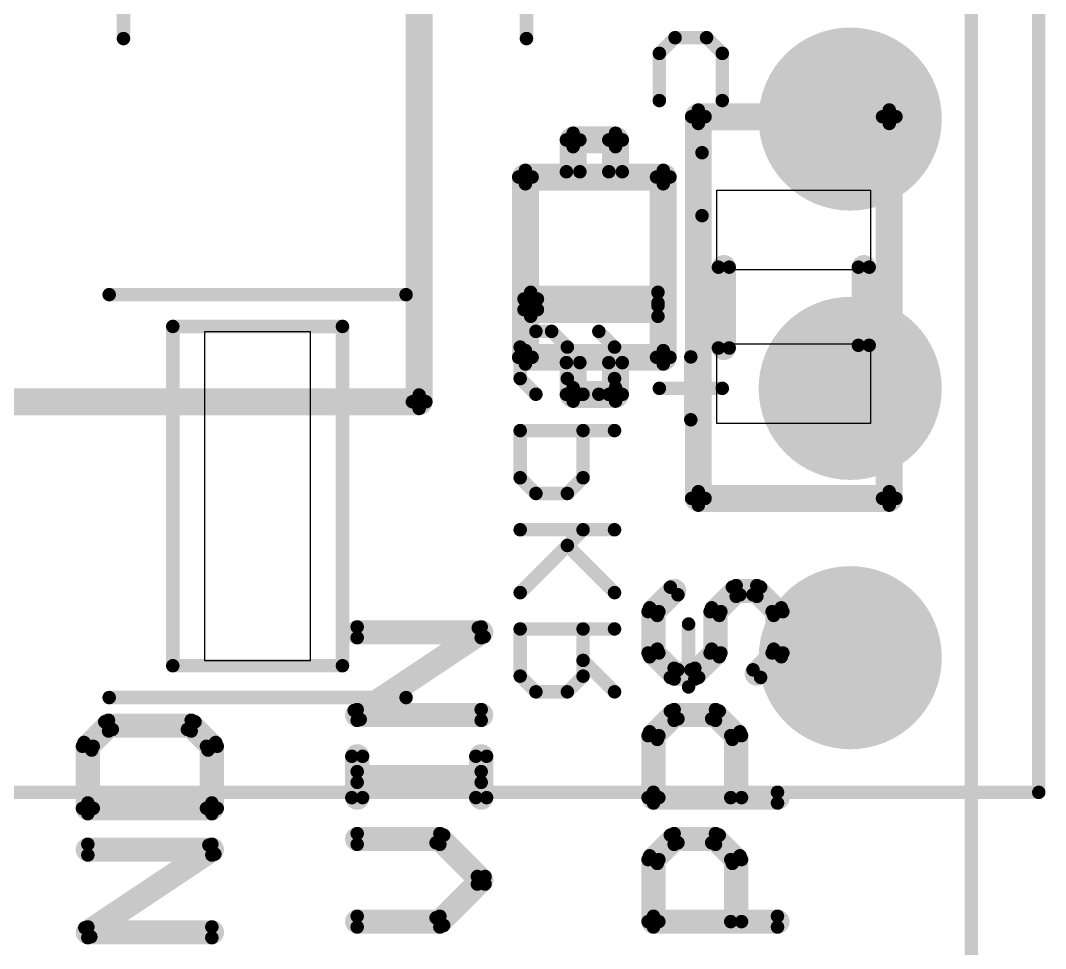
# Model space of a CAD drawing. Header units: millimetres. Extents: x 14 to 185, y 20 to 238.
# Drawn here: x 59.1 to 68.77, y 29.77 to 38.52 of the extents above; entities that cross this region are included whole.
import ezdxf

# ---------------------------------------------------------------- set-up
doc = ezdxf.new("R2010")
doc.units = ezdxf.units.MM
for name, color, linetype in [('BottomLayer', 5, 'Continuous'), ('BottomOverlay', 54, 'Continuous'), ('BottomSolder', 6, 'Continuous'), ('MultiLayer', 9, 'Continuous'), ('PadHoleLayer', 156, 'Continuous'), ('TopLayer', 1, 'Continuous'), ('TopOverlay', 2, 'Continuous'), ('TopSolder', 216, 'Continuous')]:
    doc.layers.add(name, color=color, linetype=linetype)

# ---------------------------------------------------------------- blocks, each defined once
blk = doc.blocks.new('ADAFRUIT_746_10')
at = {"layer": 'TopOverlay'}
for p, q in [((20.4588, 8.7377), (20.4588, 9.4878)), ((20.4588, 9.4878), (21.909, 9.4878)), ((21.909, 9.4878), (21.909, 8.7377)), ((21.909, 8.7377), (20.4588, 8.7377)), ((20.4588, 7.2899), (20.4588, 8.04)), ((20.4588, 8.04), (21.909, 8.04)), ((21.909, 8.04), (21.909, 7.2899)), ((21.909, 7.2899), (20.4588, 7.2899))]:
    blk.add_line(p, q, dxfattribs=at)
at = {"layer": 'TopOverlay', "const_width": 0.127}
for points in [[(22.86, 0.508), (22.86, 28.337)], [(17.5885, 7.494), (17.5885, 23.494)], [(17.5885, 7.494), (17.5885, 23.494)], [(17.7155, 7.494), (17.7155, 23.494)], [(17.7155, 7.494), (17.7155, 23.494)], [(20.285, 10.2455), (22.085, 10.2455)], [(20.2215, 6.582), (20.2215, 10.182)], [(20.285, 10.1185), (22.085, 10.1185)], [(20.3485, 6.582), (20.3485, 10.182)], [(22.0215, 6.582), (22.0215, 10.182)], [(22.1485, 6.582), (22.1485, 10.182)], [(19.104, 10.0265), (19.504, 10.0265)], [(19.0405, 9.663), (19.0405, 9.963)], [(19.104, 9.8995), (19.504, 9.8995)], [(19.1675, 9.663), (19.1675, 9.963)], [(19.4405, 9.663), (19.4405, 9.963)], [(19.5675, 9.663), (19.5675, 9.963)], [(18.5905, 7.913), (18.5905, 9.613)], [(18.654, 9.6765), (19.954, 9.6765)], [(18.7175, 7.913), (18.7175, 9.613)], [(19.8905, 7.913), (19.8905, 9.613)], [(20.0175, 7.913), (20.0175, 9.613)], [(18.654, 9.5495), (19.954, 9.5495)], [(20.4742, 8.001), (20.4742, 8.763)], [(20.5758, 8.001), (20.5758, 8.763)], [(21.7942, 8.026), (21.7942, 8.763)], [(21.8958, 8.026), (21.8958, 8.763)], [(18.6405, 8.363), (18.6405, 8.463)], [(18.704, 8.5265), (19.904, 8.5265)], [(18.7675, 8.363), (18.7675, 8.463)], [(18.704, 8.4265), (19.904, 8.4265)], [(18.704, 8.3995), (19.904, 8.3995)], [(18.704, 8.2995), (19.904, 8.2995)], [(18.654, 7.9765), (19.954, 7.9765)], [(19.0405, 7.563), (19.0405, 7.863)], [(19.1675, 7.563), (19.1675, 7.863)], [(19.4405, 7.563), (19.4405, 7.863)], [(19.5675, 7.563), (19.5675, 7.863)], [(18.654, 7.8495), (19.954, 7.8495)], [(19.104, 7.6265), (19.504, 7.6265)], [(1.652, 7.5575), (17.652, 7.5575)], [(19.104, 7.4995), (19.504, 7.4995)], [(1.652, 7.4305), (17.652, 7.4305)], [(20.285, 6.6455), (22.085, 6.6455)], [(20.285, 6.5185), (22.085, 6.5185)], [(19.8259, 5.5502), (20.0208, 5.7451)], [(20.4106, 5.5502), (20.6055, 5.7451)], [(20.6414, 5.76), (20.8363, 5.76)], [(20.8722, 5.7451), (21.0671, 5.5502)], [(19.8977, 5.4784), (20.0926, 5.6733)], [(20.4824, 5.4784), (20.6773, 5.6733)], [(20.6414, 5.6584), (20.8363, 5.6584)], [(20.8004, 5.6733), (20.9953, 5.4784)], [(19.811, 5.1245), (19.811, 5.5143)], [(19.9126, 5.1245), (19.9126, 5.5143)], [(20.3957, 5.1245), (20.3957, 5.5143)], [(20.4973, 5.1245), (20.4973, 5.5143)], [(20.9804, 5.1245), (20.9804, 5.5143)], [(21.082, 5.1245), (21.082, 5.5143)], [(17.0396, 4.5821), (18.209, 5.3617)], [(17.0678, 5.3702), (18.2372, 5.3702)], [(17.0678, 5.2686), (18.2372, 5.2686)], [(17.096, 4.4975), (18.2654, 5.2771)], [(19.8977, 5.1604), (20.0926, 4.9655)], [(20.2157, 4.9655), (20.4106, 5.1604)], [(20.8004, 4.9655), (20.9953, 5.1604)], [(19.8259, 5.0886), (20.0208, 4.8937)], [(20.2875, 4.8937), (20.4824, 5.0886)], [(20.8722, 4.8937), (21.0671, 5.0886)], [(20.0567, 4.9804), (20.2516, 4.9804)], [(20.0567, 4.8788), (20.2516, 4.8788)], [(17.0678, 4.5906), (18.2372, 4.5906)], [(20.0567, 4.5906), (20.4465, 4.5906)], [(14.7227, 4.49), (15.5023, 4.49)], [(17.0678, 4.489), (18.2372, 4.489)], [(19.8259, 4.3808), (20.0208, 4.5757)], [(19.8977, 4.309), (20.0926, 4.5039)], [(20.0567, 4.489), (20.4465, 4.489)], [(20.4106, 4.5039), (20.6055, 4.309)], [(20.4824, 4.5757), (20.6773, 4.3808)], [(14.4919, 4.2802), (14.6868, 4.4751)], [(14.5637, 4.2084), (14.7586, 4.4033)], [(14.7227, 4.3884), (15.5023, 4.3884)], [(15.4664, 4.4033), (15.6613, 4.2084)], [(15.5382, 4.4751), (15.7331, 4.2802)], [(19.811, 3.7602), (19.811, 4.3449)], [(19.9126, 3.7602), (19.9126, 4.3449)], [(20.5906, 3.7602), (20.5906, 4.3449)], [(20.6922, 3.7602), (20.6922, 4.3449)], [(14.477, 3.6596), (14.477, 4.2443)], [(14.5786, 3.6596), (14.5786, 4.2443)], [(15.6464, 3.6596), (15.6464, 4.2443)], [(15.748, 3.6596), (15.748, 4.2443)], [(17.017, 3.7602), (17.017, 4.15)], [(17.1186, 3.7602), (17.1186, 4.15)], [(18.1864, 3.7602), (18.1864, 4.15)], [(18.288, 3.7602), (18.288, 4.15)], [(17.0678, 4.0059), (18.2372, 4.0059)], [(17.0678, 3.9043), (18.2372, 3.9043)], [(19.8618, 3.811), (21.0312, 3.811)], [(14.5278, 3.7104), (15.6972, 3.7104)], [(19.8618, 3.7094), (21.0312, 3.7094)], [(14.5278, 3.6088), (15.6972, 3.6088)], [(17.0678, 3.4212), (17.8474, 3.4212)], [(20.0567, 3.4212), (20.4465, 3.4212)], [(14.5278, 3.3206), (15.6972, 3.3206)], [(17.0678, 3.3196), (17.8474, 3.3196)], [(17.8115, 3.3345), (18.2013, 2.9447)], [(17.8833, 3.4063), (18.2731, 3.0165)], [(19.8259, 3.2114), (20.0208, 3.4063)], [(19.8977, 3.1396), (20.0926, 3.3345)], [(20.0567, 3.3196), (20.4465, 3.3196)], [(20.4106, 3.3345), (20.6055, 3.1396)], [(20.4824, 3.4063), (20.6773, 3.2114)], [(14.4996, 2.5325), (15.669, 3.3121)], [(14.556, 2.4479), (15.7254, 3.2275)], [(14.5278, 3.219), (15.6972, 3.219)], [(19.811, 2.5908), (19.811, 3.1755)], [(19.9126, 2.5908), (19.9126, 3.1755)], [(20.5906, 2.5908), (20.5906, 3.1755)], [(20.6922, 2.5908), (20.6922, 3.1755)], [(17.8115, 2.6267), (18.2013, 3.0165)], [(17.8833, 2.5549), (18.2731, 2.9447)], [(17.0678, 2.6416), (17.8474, 2.6416)], [(19.8618, 2.6416), (21.0312, 2.6416)], [(14.5278, 2.541), (15.6972, 2.541)], [(17.0678, 2.54), (17.8474, 2.54)], [(19.8618, 2.54), (21.0312, 2.54)], [(14.5278, 2.4394), (15.6972, 2.4394)]]:
    blk.add_lwpolyline(points, dxfattribs=at)
for points in [[(20.285, 10.1185, -1), (20.285, 10.2455)], [(20.2215, 10.182, -1), (20.3485, 10.182)], [(22.0215, 10.182, -1), (22.1485, 10.182)], [(22.085, 10.2455, -1), (22.085, 10.1185)], [(19.104, 9.8995, -1), (19.104, 10.0265)], [(19.0405, 9.963, -1), (19.1675, 9.963)], [(19.4405, 9.963, -1), (19.5675, 9.963)], [(19.504, 10.0265, -1), (19.504, 9.8995)], [(18.5905, 9.613, -1), (18.7175, 9.613)], [(18.654, 9.5495, -1), (18.654, 9.6765)], [(19.1675, 9.663, -1), (19.0405, 9.663)], [(19.5675, 9.663, -1), (19.4405, 9.663)], [(19.8905, 9.613, -1), (20.0175, 9.613)], [(19.954, 9.6765, -1), (19.954, 9.5495)], [(20.4742, 8.763, -1), (20.5758, 8.763)], [(21.7942, 8.763, -1), (21.8958, 8.763)], [(18.6405, 8.463, -1), (18.7675, 8.463)], [(18.704, 8.3995, -1), (18.704, 8.5265)], [(19.904, 8.5265, -1), (19.904, 8.3995)], [(18.704, 8.2995, -1), (18.704, 8.4265)], [(18.7675, 8.363, -1), (18.6405, 8.363)], [(19.904, 8.4265, -1), (19.904, 8.2995)], [(18.654, 7.8495, -1), (18.654, 7.9765)], [(19.954, 7.9765, -1), (19.954, 7.8495)], [(20.5758, 8.001, -1), (20.4742, 8.001)], [(21.8958, 8.026, -1), (21.7942, 8.026)], [(18.7175, 7.913, -1), (18.5905, 7.913)], [(19.0405, 7.863, -1), (19.1675, 7.863)], [(19.4405, 7.863, -1), (19.5675, 7.863)], [(20.0175, 7.913, -1), (19.8905, 7.913)], [(19.104, 7.4995, -1), (19.104, 7.6265)], [(19.504, 7.6265, -1), (19.504, 7.4995)], [(17.7155, 7.494, -1), (17.5885, 7.494)], [(17.7155, 7.494, -1), (17.5885, 7.494)], [(17.652, 7.5575, -1), (17.652, 7.4305)], [(19.1675, 7.563, -1), (19.0405, 7.563)], [(19.5675, 7.563, -1), (19.4405, 7.563)], [(20.285, 6.5185, -1), (20.285, 6.6455)], [(22.085, 6.6455, -1), (22.085, 6.5185)], [(20.3485, 6.582, -1), (20.2215, 6.582)], [(22.1485, 6.582, -1), (22.0215, 6.582)], [(20.0208, 5.7451, -1), (20.0926, 5.6733)], [(20.6414, 5.6584, -1), (20.6414, 5.76)], [(20.6055, 5.7451, -1), (20.6773, 5.6733)], [(20.8004, 5.6733, -1), (20.8722, 5.7451)], [(20.8363, 5.76, -1), (20.8363, 5.6584)], [(19.811, 5.5143, -1), (19.9126, 5.5143)], [(19.8977, 5.4784, -1), (19.8259, 5.5502)], [(20.3957, 5.5143, -1), (20.4973, 5.5143)], [(20.4824, 5.4784, -1), (20.4106, 5.5502)], [(20.9804, 5.5143, -1), (21.082, 5.5143)], [(21.0671, 5.5502, -1), (20.9953, 5.4784)], [(17.0678, 5.2686, -1), (17.0678, 5.3702)], [(18.209, 5.3617, -1), (18.2654, 5.2771)], [(18.2372, 5.3702, -1), (18.2372, 5.2686)], [(19.8259, 5.0886, -1), (19.8977, 5.1604)], [(20.4106, 5.1604, -1), (20.4824, 5.0886)], [(20.9953, 5.1604, -1), (21.0671, 5.0886)], [(19.9126, 5.1245, -1), (19.811, 5.1245)], [(20.4973, 5.1245, -1), (20.3957, 5.1245)], [(21.082, 5.1245, -1), (20.9804, 5.1245)], [(20.0567, 4.8788, -1), (20.0567, 4.9804)], [(20.0926, 4.9655, -1), (20.0208, 4.8937)], [(20.2875, 4.8937, -1), (20.2157, 4.9655)], [(20.2516, 4.9804, -1), (20.2516, 4.8788)], [(20.8722, 4.8937, -1), (20.8004, 4.9655)], [(17.0678, 4.489, -1), (17.0678, 4.5906)], [(17.096, 4.4975, -1), (17.0396, 4.5821)], [(18.2372, 4.5906, -1), (18.2372, 4.489)], [(20.0567, 4.489, -1), (20.0567, 4.5906)], [(20.0208, 4.5757, -1), (20.0926, 4.5039)], [(20.4106, 4.5039, -1), (20.4824, 4.5757)], [(20.4465, 4.5906, -1), (20.4465, 4.489)], [(14.7227, 4.3884, -1), (14.7227, 4.49)], [(14.6868, 4.4751, -1), (14.7586, 4.4033)], [(15.4664, 4.4033, -1), (15.5382, 4.4751)], [(15.5023, 4.49, -1), (15.5023, 4.3884)], [(19.811, 4.3449, -1), (19.9126, 4.3449)], [(20.5906, 4.3449, -1), (20.6922, 4.3449)], [(14.477, 4.2443, -1), (14.5786, 4.2443)], [(15.6464, 4.2443, -1), (15.748, 4.2443)], [(19.8977, 4.309, -1), (19.8259, 4.3808)], [(20.6773, 4.3808, -1), (20.6055, 4.309)], [(14.5637, 4.2084, -1), (14.4919, 4.2802)], [(15.7331, 4.2802, -1), (15.6613, 4.2084)], [(17.017, 4.15, -1), (17.1186, 4.15)], [(18.1864, 4.15, -1), (18.288, 4.15)], [(17.0678, 3.9043, -1), (17.0678, 4.0059)], [(18.2372, 4.0059, -1), (18.2372, 3.9043)], [(19.8618, 3.7094, -1), (19.8618, 3.811)], [(21.0312, 3.811, -1), (21.0312, 3.7094)], [(14.5278, 3.6088, -1), (14.5278, 3.7104)], [(15.6972, 3.7104, -1), (15.6972, 3.6088)], [(17.1186, 3.7602, -1), (17.017, 3.7602)], [(18.288, 3.7602, -1), (18.1864, 3.7602)], [(19.9126, 3.7602, -1), (19.811, 3.7602)], [(20.6922, 3.7602, -1), (20.5906, 3.7602)], [(14.5786, 3.6596, -1), (14.477, 3.6596)], [(15.748, 3.6596, -1), (15.6464, 3.6596)], [(17.0678, 3.3196, -1), (17.0678, 3.4212)], [(17.8115, 3.3345, -1), (17.8833, 3.4063)], [(17.8474, 3.4212, -1), (17.8474, 3.3196)], [(20.0567, 3.3196, -1), (20.0567, 3.4212)], [(20.0208, 3.4063, -1), (20.0926, 3.3345)], [(20.4106, 3.3345, -1), (20.4824, 3.4063)], [(20.4465, 3.4212, -1), (20.4465, 3.3196)], [(14.5278, 3.219, -1), (14.5278, 3.3206)], [(15.669, 3.3121, -1), (15.7254, 3.2275)], [(15.6972, 3.3206, -1), (15.6972, 3.219)], [(19.811, 3.1755, -1), (19.9126, 3.1755)], [(20.5906, 3.1755, -1), (20.6922, 3.1755)], [(19.8977, 3.1396, -1), (19.8259, 3.2114)], [(20.6773, 3.2114, -1), (20.6055, 3.1396)], [(18.2013, 3.0165, -1), (18.2731, 2.9447)], [(18.2731, 3.0165, -1), (18.2013, 2.9447)], [(17.0678, 2.54, -1), (17.0678, 2.6416)], [(17.8833, 2.5549, -1), (17.8115, 2.6267)], [(17.8474, 2.6416, -1), (17.8474, 2.54)], [(19.8618, 2.54, -1), (19.8618, 2.6416)], [(19.9126, 2.5908, -1), (19.811, 2.5908)], [(20.6922, 2.5908, -1), (20.5906, 2.5908)], [(21.0312, 2.6416, -1), (21.0312, 2.54)], [(14.5278, 2.4394, -1), (14.5278, 2.541)], [(14.556, 2.4479, -1), (14.4996, 2.5325)], [(15.6972, 2.541, -1), (15.6972, 2.4394)]]:
    blk.add_lwpolyline(points, format="xyb", dxfattribs=at)
at = {"layer": 'TopOverlay', "const_width": 0.0635}
for points in [[(20.2532, 10.2455, 1), (20.3167, 10.2455, 1)], [(20.2532, 10.2455, 1), (20.3167, 10.2455, 1)], [(22.0533, 10.2455, 1), (22.1168, 10.2455, 1)], [(22.0533, 10.2455, 1), (22.1168, 10.2455, 1)], [(20.1897, 10.182, 1), (20.2532, 10.182, 1)], [(20.1897, 10.182, 1), (20.2532, 10.182, 1)], [(20.2532, 10.1185, 1), (20.3167, 10.1185, 1)], [(20.2532, 10.1185, 1), (20.3167, 10.1185, 1)], [(20.3167, 10.182, 1), (20.3802, 10.182, 1)], [(20.3167, 10.182, 1), (20.3802, 10.182, 1)], [(21.9898, 10.182, 1), (22.0533, 10.182, 1)], [(21.9898, 10.182, 1), (22.0533, 10.182, 1)], [(22.0533, 10.1185, 1), (22.1168, 10.1185, 1)], [(22.0533, 10.1185, 1), (22.1168, 10.1185, 1)], [(22.1168, 10.182, 1), (22.1803, 10.182, 1)], [(22.1168, 10.182, 1), (22.1803, 10.182, 1)], [(19.0723, 10.0265, 1), (19.1358, 10.0265, 1)], [(19.0723, 10.0265, 1), (19.1358, 10.0265, 1)], [(19.4722, 10.0265, 1), (19.5357, 10.0265, 1)], [(19.4722, 10.0265, 1), (19.5357, 10.0265, 1)], [(19.0088, 9.963, 1), (19.0723, 9.963, 1)], [(19.0088, 9.963, 1), (19.0723, 9.963, 1)], [(19.0723, 9.8995, 1), (19.1358, 9.8995, 1)], [(19.0723, 9.8995, 1), (19.1358, 9.8995, 1)], [(19.1358, 9.963, 1), (19.1993, 9.963, 1)], [(19.1358, 9.963, 1), (19.1993, 9.963, 1)], [(19.4087, 9.963, 1), (19.4722, 9.963, 1)], [(19.4087, 9.963, 1), (19.4722, 9.963, 1)], [(19.4722, 9.8995, 1), (19.5357, 9.8995, 1)], [(19.4722, 9.8995, 1), (19.5357, 9.8995, 1)], [(19.5357, 9.963, 1), (19.5992, 9.963, 1)], [(19.5357, 9.963, 1), (19.5992, 9.963, 1)], [(18.5587, 9.613, 1), (18.6222, 9.613, 1)], [(18.5587, 9.613, 1), (18.6222, 9.613, 1)], [(18.6222, 9.6765, 1), (18.6857, 9.6765, 1)], [(18.6222, 9.6765, 1), (18.6857, 9.6765, 1)], [(18.6857, 9.613, 1), (18.7492, 9.613, 1)], [(18.6857, 9.613, 1), (18.7492, 9.613, 1)], [(19.0088, 9.663, 1), (19.0723, 9.663, 1)], [(19.0088, 9.663, 1), (19.0723, 9.663, 1)], [(19.1358, 9.663, 1), (19.1993, 9.663, 1)], [(19.1358, 9.663, 1), (19.1993, 9.663, 1)], [(19.4087, 9.663, 1), (19.4722, 9.663, 1)], [(19.4087, 9.663, 1), (19.4722, 9.663, 1)], [(19.5357, 9.663, 1), (19.5992, 9.663, 1)], [(19.5357, 9.663, 1), (19.5992, 9.663, 1)], [(19.8588, 9.613, 1), (19.9223, 9.613, 1)], [(19.8588, 9.613, 1), (19.9223, 9.613, 1)], [(19.9223, 9.6765, 1), (19.9858, 9.6765, 1)], [(19.9223, 9.6765, 1), (19.9858, 9.6765, 1)], [(19.9858, 9.613, 1), (20.0493, 9.613, 1)], [(19.9858, 9.613, 1), (20.0493, 9.613, 1)], [(18.6222, 9.5495, 1), (18.6857, 9.5495, 1)], [(18.6222, 9.5495, 1), (18.6857, 9.5495, 1)], [(19.9223, 9.5495, 1), (19.9858, 9.5495, 1)], [(19.9223, 9.5495, 1), (19.9858, 9.5495, 1)], [(20.4425, 8.763, 1), (20.506, 8.763, 1)], [(20.4425, 8.763, 1), (20.506, 8.763, 1)], [(20.5441, 8.763, 1), (20.6076, 8.763, 1)], [(20.5441, 8.763, 1), (20.6076, 8.763, 1)], [(21.7625, 8.763, 1), (21.826, 8.763, 1)], [(21.7625, 8.763, 1), (21.826, 8.763, 1)], [(21.8641, 8.763, 1), (21.9276, 8.763, 1)], [(21.8641, 8.763, 1), (21.9276, 8.763, 1)], [(18.6088, 8.463, 1), (18.6723, 8.463, 1)], [(18.6088, 8.463, 1), (18.6723, 8.463, 1)], [(18.6723, 8.5265, 1), (18.7358, 8.5265, 1)], [(18.6723, 8.5265, 1), (18.7358, 8.5265, 1)], [(18.7358, 8.463, 1), (18.7993, 8.463, 1)], [(18.7358, 8.463, 1), (18.7993, 8.463, 1)], [(19.8722, 8.5265, 1), (19.9357, 8.5265, 1)], [(19.8722, 8.5265, 1), (19.9357, 8.5265, 1)], [(18.6088, 8.363, 1), (18.6723, 8.363, 1)], [(18.6088, 8.363, 1), (18.6723, 8.363, 1)], [(18.6723, 8.4265, 1), (18.7358, 8.4265, 1)], [(18.6723, 8.4265, 1), (18.7358, 8.4265, 1)], [(18.6723, 8.3995, 1), (18.7358, 8.3995, 1)], [(18.6723, 8.3995, 1), (18.7358, 8.3995, 1)], [(18.7358, 8.363, 1), (18.7993, 8.363, 1)], [(18.7358, 8.363, 1), (18.7993, 8.363, 1)], [(19.8722, 8.4265, 1), (19.9357, 8.4265, 1)], [(19.8722, 8.4265, 1), (19.9357, 8.4265, 1)], [(19.8722, 8.3995, 1), (19.9357, 8.3995, 1)], [(19.8722, 8.3995, 1), (19.9357, 8.3995, 1)], [(18.6723, 8.2995, 1), (18.7358, 8.2995, 1)], [(18.6723, 8.2995, 1), (18.7358, 8.2995, 1)], [(19.8722, 8.2995, 1), (19.9357, 8.2995, 1)], [(19.8722, 8.2995, 1), (19.9357, 8.2995, 1)], [(18.6222, 7.9765, 1), (18.6857, 7.9765, 1)], [(18.6222, 7.9765, 1), (18.6857, 7.9765, 1)], [(19.9223, 7.9765, 1), (19.9858, 7.9765, 1)], [(19.9223, 7.9765, 1), (19.9858, 7.9765, 1)], [(20.4425, 8.001, 1), (20.506, 8.001, 1)], [(20.4425, 8.001, 1), (20.506, 8.001, 1)], [(20.5441, 8.001, 1), (20.6076, 8.001, 1)], [(20.5441, 8.001, 1), (20.6076, 8.001, 1)], [(21.7625, 8.026, 1), (21.826, 8.026, 1)], [(21.7625, 8.026, 1), (21.826, 8.026, 1)], [(21.8641, 8.026, 1), (21.9276, 8.026, 1)], [(21.8641, 8.026, 1), (21.9276, 8.026, 1)], [(18.5587, 7.913, 1), (18.6222, 7.913, 1)], [(18.5587, 7.913, 1), (18.6222, 7.913, 1)], [(18.6857, 7.913, 1), (18.7492, 7.913, 1)], [(18.6857, 7.913, 1), (18.7492, 7.913, 1)], [(19.0088, 7.863, 1), (19.0723, 7.863, 1)], [(19.0088, 7.863, 1), (19.0723, 7.863, 1)], [(19.1358, 7.863, 1), (19.1993, 7.863, 1)], [(19.1358, 7.863, 1), (19.1993, 7.863, 1)], [(19.4087, 7.863, 1), (19.4722, 7.863, 1)], [(19.4087, 7.863, 1), (19.4722, 7.863, 1)], [(19.5357, 7.863, 1), (19.5992, 7.863, 1)], [(19.5357, 7.863, 1), (19.5992, 7.863, 1)], [(19.8588, 7.913, 1), (19.9223, 7.913, 1)], [(19.8588, 7.913, 1), (19.9223, 7.913, 1)], [(19.9858, 7.913, 1), (20.0493, 7.913, 1)], [(19.9858, 7.913, 1), (20.0493, 7.913, 1)], [(18.6222, 7.8495, 1), (18.6857, 7.8495, 1)], [(18.6222, 7.8495, 1), (18.6857, 7.8495, 1)], [(19.9223, 7.8495, 1), (19.9858, 7.8495, 1)], [(19.9223, 7.8495, 1), (19.9858, 7.8495, 1)], [(19.0723, 7.6265, 1), (19.1358, 7.6265, 1)], [(19.0723, 7.6265, 1), (19.1358, 7.6265, 1)], [(19.4722, 7.6265, 1), (19.5357, 7.6265, 1)], [(19.4722, 7.6265, 1), (19.5357, 7.6265, 1)], [(17.5567, 7.494, 1), (17.6202, 7.494, 1)], [(17.5567, 7.494, 1), (17.6202, 7.494, 1)], [(17.5567, 7.494, 1), (17.6202, 7.494, 1)], [(17.5567, 7.494, 1), (17.6202, 7.494, 1)], [(17.6202, 7.5575, 1), (17.6837, 7.5575, 1)], [(17.6202, 7.5575, 1), (17.6837, 7.5575, 1)], [(17.6837, 7.494, 1), (17.7472, 7.494, 1)], [(17.6837, 7.494, 1), (17.7472, 7.494, 1)], [(17.6837, 7.494, 1), (17.7472, 7.494, 1)], [(17.6837, 7.494, 1), (17.7472, 7.494, 1)], [(19.0088, 7.563, 1), (19.0723, 7.563, 1)], [(19.0088, 7.563, 1), (19.0723, 7.563, 1)], [(19.0723, 7.4995, 1), (19.1358, 7.4995, 1)], [(19.0723, 7.4995, 1), (19.1358, 7.4995, 1)], [(19.1358, 7.563, 1), (19.1993, 7.563, 1)], [(19.1358, 7.563, 1), (19.1993, 7.563, 1)], [(19.4087, 7.563, 1), (19.4722, 7.563, 1)], [(19.4087, 7.563, 1), (19.4722, 7.563, 1)], [(19.4722, 7.4995, 1), (19.5357, 7.4995, 1)], [(19.4722, 7.4995, 1), (19.5357, 7.4995, 1)], [(19.5357, 7.563, 1), (19.5992, 7.563, 1)], [(19.5357, 7.563, 1), (19.5992, 7.563, 1)], [(17.6202, 7.4305, 1), (17.6837, 7.4305, 1)], [(17.6202, 7.4305, 1), (17.6837, 7.4305, 1)], [(20.2532, 6.6455, 1), (20.3167, 6.6455, 1)], [(20.2532, 6.6455, 1), (20.3167, 6.6455, 1)], [(22.0533, 6.6455, 1), (22.1168, 6.6455, 1)], [(22.0533, 6.6455, 1), (22.1168, 6.6455, 1)], [(20.1897, 6.582, 1), (20.2532, 6.582, 1)], [(20.1897, 6.582, 1), (20.2532, 6.582, 1)], [(20.2532, 6.5185, 1), (20.3167, 6.5185, 1)], [(20.2532, 6.5185, 1), (20.3167, 6.5185, 1)], [(20.3167, 6.582, 1), (20.3802, 6.582, 1)], [(20.3167, 6.582, 1), (20.3802, 6.582, 1)], [(21.9898, 6.582, 1), (22.0533, 6.582, 1)], [(21.9898, 6.582, 1), (22.0533, 6.582, 1)], [(22.0533, 6.5185, 1), (22.1168, 6.5185, 1)], [(22.0533, 6.5185, 1), (22.1168, 6.5185, 1)], [(22.1168, 6.582, 1), (22.1803, 6.582, 1)], [(22.1168, 6.582, 1), (22.1803, 6.582, 1)], [(19.9891, 5.7451, 1), (20.0526, 5.7451, 1)], [(19.989, 5.7451, 1), (20.0525, 5.7451, 1)], [(20.5738, 5.7451, 1), (20.6373, 5.7451, 1)], [(20.5738, 5.7451, 1), (20.6373, 5.7451, 1)], [(20.6096, 5.76, 1), (20.6731, 5.76, 1)], [(20.6096, 5.76, 1), (20.6731, 5.76, 1)], [(20.8046, 5.76, 1), (20.8681, 5.76, 1)], [(20.8046, 5.76, 1), (20.8681, 5.76, 1)], [(20.8405, 5.7451, 1), (20.904, 5.7451, 1)], [(20.8405, 5.7451, 1), (20.904, 5.7451, 1)], [(20.0608, 5.6733, 1), (20.1243, 5.6733, 1)], [(20.0608, 5.6733, 1), (20.1243, 5.6733, 1)], [(20.6096, 5.6584, 1), (20.6731, 5.6584, 1)], [(20.6096, 5.6584, 1), (20.6731, 5.6584, 1)], [(20.6455, 5.6733, 1), (20.709, 5.6733, 1)], [(20.6456, 5.6733, 1), (20.7091, 5.6733, 1)], [(20.7687, 5.6733, 1), (20.8322, 5.6733, 1)], [(20.7687, 5.6733, 1), (20.8322, 5.6733, 1)], [(20.8046, 5.6584, 1), (20.8681, 5.6584, 1)], [(20.8046, 5.6584, 1), (20.8681, 5.6584, 1)], [(19.7941, 5.5502, 1), (19.8576, 5.5502, 1)], [(19.7941, 5.5502, 1), (19.8576, 5.5502, 1)], [(20.3788, 5.5502, 1), (20.4423, 5.5502, 1)], [(20.3788, 5.5502, 1), (20.4423, 5.5502, 1)], [(21.0354, 5.5502, 1), (21.0989, 5.5502, 1)], [(21.0354, 5.5502, 1), (21.0989, 5.5502, 1)], [(19.7792, 5.5143, 1), (19.8427, 5.5143, 1)], [(19.7792, 5.5143, 1), (19.8427, 5.5143, 1)], [(19.8659, 5.4784, 1), (19.9294, 5.4784, 1)], [(19.8659, 5.4784, 1), (19.9294, 5.4784, 1)], [(19.8808, 5.5143, 1), (19.9443, 5.5143, 1)], [(19.8808, 5.5143, 1), (19.9443, 5.5143, 1)], [(20.3639, 5.5143, 1), (20.4274, 5.5143, 1)], [(20.3639, 5.5143, 1), (20.4274, 5.5143, 1)], [(20.4506, 5.4784, 1), (20.5141, 5.4784, 1)], [(20.4506, 5.4784, 1), (20.5141, 5.4784, 1)], [(20.4655, 5.5143, 1), (20.529, 5.5143, 1)], [(20.4655, 5.5143, 1), (20.529, 5.5143, 1)], [(20.9487, 5.5143, 1), (21.0121, 5.5143, 1)], [(20.9487, 5.5143, 1), (21.0121, 5.5143, 1)], [(20.9635, 5.4784, 1), (21.027, 5.4784, 1)], [(20.9635, 5.4784, 1), (21.027, 5.4784, 1)], [(21.0502, 5.5143, 1), (21.1137, 5.5143, 1)], [(21.0502, 5.5143, 1), (21.1137, 5.5143, 1)], [(17.036, 5.3702, 1), (17.0995, 5.3702, 1)], [(17.036, 5.3702, 1), (17.0995, 5.3702, 1)], [(18.1773, 5.3617, 1), (18.2408, 5.3617, 1)], [(18.1773, 5.3617, 1), (18.2408, 5.3617, 1)], [(18.2054, 5.3702, 1), (18.269, 5.3702, 1)], [(18.2054, 5.3702, 1), (18.269, 5.3702, 1)], [(17.036, 5.2686, 1), (17.0995, 5.2686, 1)], [(17.036, 5.2686, 1), (17.0995, 5.2686, 1)], [(18.2054, 5.2686, 1), (18.269, 5.2686, 1)], [(18.2054, 5.2686, 1), (18.269, 5.2686, 1)], [(18.2336, 5.2771, 1), (18.2971, 5.2771, 1)], [(18.2336, 5.2771, 1), (18.2971, 5.2771, 1)], [(19.8659, 5.1604, 1), (19.9294, 5.1604, 1)], [(19.8659, 5.1604, 1), (19.9294, 5.1604, 1)], [(20.3788, 5.1604, 1), (20.4423, 5.1604, 1)], [(20.3788, 5.1604, 1), (20.4423, 5.1604, 1)], [(20.9635, 5.1604, 1), (21.027, 5.1604, 1)], [(20.9635, 5.1604, 1), (21.027, 5.1604, 1)], [(19.7792, 5.1245, 1), (19.8427, 5.1245, 1)], [(19.7792, 5.1245, 1), (19.8427, 5.1245, 1)], [(19.7941, 5.0886, 1), (19.8576, 5.0886, 1)], [(19.7941, 5.0886, 1), (19.8576, 5.0886, 1)], [(19.8808, 5.1245, 1), (19.9443, 5.1245, 1)], [(19.8808, 5.1245, 1), (19.9443, 5.1245, 1)], [(20.3639, 5.1245, 1), (20.4274, 5.1245, 1)], [(20.3639, 5.1245, 1), (20.4274, 5.1245, 1)], [(20.4506, 5.0886, 1), (20.5141, 5.0886, 1)], [(20.4506, 5.0886, 1), (20.5141, 5.0886, 1)], [(20.4655, 5.1245, 1), (20.529, 5.1245, 1)], [(20.4655, 5.1245, 1), (20.529, 5.1245, 1)], [(20.9487, 5.1245, 1), (21.0121, 5.1245, 1)], [(20.9487, 5.1245, 1), (21.0121, 5.1245, 1)], [(21.0354, 5.0886, 1), (21.0989, 5.0886, 1)], [(21.0354, 5.0886, 1), (21.0989, 5.0886, 1)], [(21.0502, 5.1245, 1), (21.1137, 5.1245, 1)], [(21.0502, 5.1245, 1), (21.1137, 5.1245, 1)], [(20.025, 4.9804, 1), (20.0885, 4.9804, 1)], [(20.025, 4.9804, 1), (20.0885, 4.9804, 1)], [(20.0608, 4.9655, 1), (20.1243, 4.9655, 1)], [(20.0608, 4.9655, 1), (20.1243, 4.9655, 1)], [(20.1839, 4.9655, 1), (20.2474, 4.9655, 1)], [(20.1839, 4.9655, 1), (20.2474, 4.9655, 1)], [(20.2199, 4.9804, 1), (20.2834, 4.9804, 1)], [(20.2199, 4.9804, 1), (20.2834, 4.9804, 1)], [(20.7687, 4.9655, 1), (20.8322, 4.9655, 1)], [(20.7687, 4.9655, 1), (20.8322, 4.9655, 1)], [(19.9891, 4.8937, 1), (20.0526, 4.8937, 1)], [(19.989, 4.8937, 1), (20.0525, 4.8937, 1)], [(20.025, 4.8788, 1), (20.0885, 4.8788, 1)], [(20.025, 4.8788, 1), (20.0885, 4.8788, 1)], [(20.2199, 4.8788, 1), (20.2834, 4.8788, 1)], [(20.2199, 4.8788, 1), (20.2834, 4.8788, 1)], [(20.2558, 4.8937, 1), (20.3193, 4.8937, 1)], [(20.2558, 4.8937, 1), (20.3193, 4.8937, 1)], [(20.8405, 4.8937, 1), (20.904, 4.8937, 1)], [(20.8405, 4.8937, 1), (20.904, 4.8937, 1)], [(17.0079, 4.5821, 1), (17.0714, 4.5821, 1)], [(17.0079, 4.5821, 1), (17.0714, 4.5821, 1)], [(17.036, 4.5906, 1), (17.0995, 4.5906, 1)], [(17.036, 4.5906, 1), (17.0995, 4.5906, 1)], [(18.2054, 4.5906, 1), (18.269, 4.5906, 1)], [(18.2054, 4.5906, 1), (18.269, 4.5906, 1)], [(20.025, 4.5906, 1), (20.0885, 4.5906, 1)], [(20.025, 4.5906, 1), (20.0885, 4.5906, 1)], [(20.4147, 4.5906, 1), (20.4782, 4.5906, 1)], [(20.4147, 4.5906, 1), (20.4782, 4.5906, 1)], [(14.691, 4.49, 1), (14.7545, 4.49, 1)], [(14.691, 4.49, 1), (14.7545, 4.49, 1)], [(15.4706, 4.49, 1), (15.5341, 4.49, 1)], [(15.4706, 4.49, 1), (15.5341, 4.49, 1)], [(17.036, 4.489, 1), (17.0995, 4.489, 1)], [(17.036, 4.489, 1), (17.0995, 4.489, 1)], [(17.0643, 4.4975, 1), (17.1278, 4.4975, 1)], [(17.0643, 4.4975, 1), (17.1278, 4.4975, 1)], [(18.2054, 4.489, 1), (18.269, 4.489, 1)], [(18.2054, 4.489, 1), (18.269, 4.489, 1)], [(19.9891, 4.5757, 1), (20.0526, 4.5757, 1)], [(19.9891, 4.5757, 1), (20.0526, 4.5757, 1)], [(20.025, 4.489, 1), (20.0885, 4.489, 1)], [(20.025, 4.489, 1), (20.0885, 4.489, 1)], [(20.0608, 4.5039, 1), (20.1243, 4.5039, 1)], [(20.0608, 4.5039, 1), (20.1243, 4.5039, 1)], [(20.3788, 4.5039, 1), (20.4423, 4.5039, 1)], [(20.3788, 4.5039, 1), (20.4423, 4.5039, 1)], [(20.4147, 4.489, 1), (20.4782, 4.489, 1)], [(20.4147, 4.489, 1), (20.4782, 4.489, 1)], [(20.4506, 4.5757, 1), (20.5141, 4.5757, 1)], [(20.4506, 4.5757, 1), (20.5141, 4.5757, 1)], [(14.6551, 4.4751, 1), (14.7186, 4.4751, 1)], [(14.655, 4.4751, 1), (14.7185, 4.4751, 1)], [(14.691, 4.3884, 1), (14.7545, 4.3884, 1)], [(14.691, 4.3884, 1), (14.7545, 4.3884, 1)], [(14.7268, 4.4033, 1), (14.7903, 4.4033, 1)], [(14.7268, 4.4033, 1), (14.7903, 4.4033, 1)], [(15.4347, 4.4033, 1), (15.4982, 4.4033, 1)], [(15.4347, 4.4033, 1), (15.4982, 4.4033, 1)], [(15.4706, 4.3884, 1), (15.5341, 4.3884, 1)], [(15.4706, 4.3884, 1), (15.5341, 4.3884, 1)], [(15.5065, 4.4751, 1), (15.57, 4.4751, 1)], [(15.5065, 4.4751, 1), (15.57, 4.4751, 1)], [(19.7792, 4.3449, 1), (19.8427, 4.3449, 1)], [(19.7792, 4.3449, 1), (19.8427, 4.3449, 1)], [(19.7941, 4.3808, 1), (19.8576, 4.3808, 1)], [(19.7941, 4.3808, 1), (19.8576, 4.3808, 1)], [(19.8659, 4.309, 1), (19.9294, 4.309, 1)], [(19.8659, 4.309, 1), (19.9294, 4.309, 1)], [(19.8808, 4.3449, 1), (19.9443, 4.3449, 1)], [(19.8808, 4.3449, 1), (19.9443, 4.3449, 1)], [(20.5588, 4.3449, 1), (20.6223, 4.3449, 1)], [(20.5588, 4.3449, 1), (20.6223, 4.3449, 1)], [(20.5738, 4.309, 1), (20.6373, 4.309, 1)], [(20.5738, 4.309, 1), (20.6373, 4.309, 1)], [(20.6455, 4.3808, 1), (20.709, 4.3808, 1)], [(20.6456, 4.3808, 1), (20.7091, 4.3808, 1)], [(20.6604, 4.3449, 1), (20.7239, 4.3449, 1)], [(20.6604, 4.3449, 1), (20.7239, 4.3449, 1)], [(14.4452, 4.2443, 1), (14.5087, 4.2443, 1)], [(14.4452, 4.2443, 1), (14.5087, 4.2443, 1)], [(14.4601, 4.2802, 1), (14.5236, 4.2802, 1)], [(14.4601, 4.2802, 1), (14.5236, 4.2802, 1)], [(14.5319, 4.2084, 1), (14.5954, 4.2084, 1)], [(14.5319, 4.2084, 1), (14.5954, 4.2084, 1)], [(14.5468, 4.2443, 1), (14.6103, 4.2443, 1)], [(14.5468, 4.2443, 1), (14.6103, 4.2443, 1)], [(15.6146, 4.2443, 1), (15.6782, 4.2443, 1)], [(15.6146, 4.2443, 1), (15.6782, 4.2443, 1)], [(15.6295, 4.2084, 1), (15.693, 4.2084, 1)], [(15.6295, 4.2084, 1), (15.693, 4.2084, 1)], [(15.7014, 4.2802, 1), (15.7649, 4.2802, 1)], [(15.7014, 4.2802, 1), (15.7649, 4.2802, 1)], [(15.7163, 4.2443, 1), (15.7797, 4.2443, 1)], [(15.7163, 4.2443, 1), (15.7797, 4.2443, 1)], [(16.9852, 4.15, 1), (17.0487, 4.15, 1)], [(16.9852, 4.15, 1), (17.0487, 4.15, 1)], [(17.0868, 4.15, 1), (17.1503, 4.15, 1)], [(17.0868, 4.15, 1), (17.1503, 4.15, 1)], [(18.1547, 4.15, 1), (18.2182, 4.15, 1)], [(18.1547, 4.15, 1), (18.2182, 4.15, 1)], [(18.2563, 4.15, 1), (18.3197, 4.15, 1)], [(18.2563, 4.15, 1), (18.3197, 4.15, 1)], [(17.036, 4.0059, 1), (17.0995, 4.0059, 1)], [(17.036, 4.0059, 1), (17.0995, 4.0059, 1)], [(18.2054, 4.0059, 1), (18.269, 4.0059, 1)], [(18.2054, 4.0059, 1), (18.269, 4.0059, 1)], [(17.036, 3.9043, 1), (17.0995, 3.9043, 1)], [(17.036, 3.9043, 1), (17.0995, 3.9043, 1)], [(18.2054, 3.9043, 1), (18.269, 3.9043, 1)], [(18.2054, 3.9043, 1), (18.269, 3.9043, 1)], [(19.83, 3.811, 1), (19.8935, 3.811, 1)], [(19.83, 3.811, 1), (19.8935, 3.811, 1)], [(20.9994, 3.811, 1), (21.063, 3.811, 1)], [(20.9994, 3.811, 1), (21.063, 3.811, 1)], [(14.496, 3.7104, 1), (14.5595, 3.7104, 1)], [(14.496, 3.7104, 1), (14.5595, 3.7104, 1)], [(15.6654, 3.7104, 1), (15.7289, 3.7104, 1)], [(15.6654, 3.7104, 1), (15.7289, 3.7104, 1)], [(16.9852, 3.7602, 1), (17.0487, 3.7602, 1)], [(16.9852, 3.7602, 1), (17.0487, 3.7602, 1)], [(17.0868, 3.7602, 1), (17.1503, 3.7602, 1)], [(17.0868, 3.7602, 1), (17.1503, 3.7602, 1)], [(18.1547, 3.7602, 1), (18.2182, 3.7602, 1)], [(18.1547, 3.7602, 1), (18.2182, 3.7602, 1)], [(18.2563, 3.7602, 1), (18.3197, 3.7602, 1)], [(18.2563, 3.7602, 1), (18.3197, 3.7602, 1)], [(19.7792, 3.7602, 1), (19.8427, 3.7602, 1)], [(19.7792, 3.7602, 1), (19.8427, 3.7602, 1)], [(19.83, 3.7094, 1), (19.8935, 3.7094, 1)], [(19.83, 3.7094, 1), (19.8935, 3.7094, 1)], [(19.8808, 3.7602, 1), (19.9443, 3.7602, 1)], [(19.8808, 3.7602, 1), (19.9443, 3.7602, 1)], [(20.5588, 3.7602, 1), (20.6223, 3.7602, 1)], [(20.5588, 3.7602, 1), (20.6223, 3.7602, 1)], [(20.6604, 3.7602, 1), (20.7239, 3.7602, 1)], [(20.6604, 3.7602, 1), (20.7239, 3.7602, 1)], [(20.9994, 3.7094, 1), (21.063, 3.7094, 1)], [(20.9994, 3.7094, 1), (21.063, 3.7094, 1)], [(14.4452, 3.6596, 1), (14.5087, 3.6596, 1)], [(14.4452, 3.6596, 1), (14.5087, 3.6596, 1)], [(14.5468, 3.6596, 1), (14.6103, 3.6596, 1)], [(14.5468, 3.6596, 1), (14.6103, 3.6596, 1)], [(15.6146, 3.6596, 1), (15.6782, 3.6596, 1)], [(15.6146, 3.6596, 1), (15.6782, 3.6596, 1)], [(15.7163, 3.6596, 1), (15.7797, 3.6596, 1)], [(15.7163, 3.6596, 1), (15.7797, 3.6596, 1)], [(14.496, 3.6088, 1), (14.5595, 3.6088, 1)], [(14.496, 3.6088, 1), (14.5595, 3.6088, 1)], [(15.6654, 3.6088, 1), (15.7289, 3.6088, 1)], [(15.6654, 3.6088, 1), (15.7289, 3.6088, 1)], [(17.036, 3.4212, 1), (17.0995, 3.4212, 1)], [(17.036, 3.4212, 1), (17.0995, 3.4212, 1)], [(17.8156, 3.4212, 1), (17.8791, 3.4212, 1)], [(17.8156, 3.4212, 1), (17.8791, 3.4212, 1)], [(20.025, 3.4212, 1), (20.0885, 3.4212, 1)], [(20.025, 3.4212, 1), (20.0885, 3.4212, 1)], [(20.4147, 3.4212, 1), (20.4782, 3.4212, 1)], [(20.4147, 3.4212, 1), (20.4782, 3.4212, 1)], [(14.496, 3.3206, 1), (14.5595, 3.3206, 1)], [(14.496, 3.3206, 1), (14.5595, 3.3206, 1)], [(15.6654, 3.3206, 1), (15.7289, 3.3206, 1)], [(15.6654, 3.3206, 1), (15.7289, 3.3206, 1)], [(17.036, 3.3196, 1), (17.0995, 3.3196, 1)], [(17.036, 3.3196, 1), (17.0995, 3.3196, 1)], [(17.7798, 3.3345, 1), (17.8433, 3.3345, 1)], [(17.7798, 3.3345, 1), (17.8433, 3.3345, 1)], [(17.8156, 3.3196, 1), (17.8791, 3.3196, 1)], [(17.8156, 3.3196, 1), (17.8791, 3.3196, 1)], [(17.8515, 3.4063, 1), (17.915, 3.4063, 1)], [(17.8515, 3.4063, 1), (17.915, 3.4063, 1)], [(19.9891, 3.4063, 1), (20.0526, 3.4063, 1)], [(19.9891, 3.4063, 1), (20.0526, 3.4063, 1)], [(20.025, 3.3196, 1), (20.0885, 3.3196, 1)], [(20.025, 3.3196, 1), (20.0885, 3.3196, 1)], [(20.0608, 3.3345, 1), (20.1243, 3.3345, 1)], [(20.0608, 3.3345, 1), (20.1243, 3.3345, 1)], [(20.3788, 3.3345, 1), (20.4423, 3.3345, 1)], [(20.3788, 3.3345, 1), (20.4423, 3.3345, 1)], [(20.4147, 3.3196, 1), (20.4782, 3.3196, 1)], [(20.4147, 3.3196, 1), (20.4782, 3.3196, 1)], [(20.4506, 3.4063, 1), (20.5141, 3.4063, 1)], [(20.4506, 3.4063, 1), (20.5141, 3.4063, 1)], [(15.6373, 3.3121, 1), (15.7008, 3.3121, 1)], [(15.6373, 3.3121, 1), (15.7008, 3.3121, 1)], [(15.6936, 3.2275, 1), (15.7571, 3.2275, 1)], [(15.6936, 3.2275, 1), (15.7571, 3.2275, 1)], [(14.496, 3.219, 1), (14.5595, 3.219, 1)], [(14.496, 3.219, 1), (14.5595, 3.219, 1)], [(15.6654, 3.219, 1), (15.7289, 3.219, 1)], [(15.6654, 3.219, 1), (15.7289, 3.219, 1)], [(19.7792, 3.1755, 1), (19.8427, 3.1755, 1)], [(19.7792, 3.1755, 1), (19.8427, 3.1755, 1)], [(19.7941, 3.2114, 1), (19.8576, 3.2114, 1)], [(19.7941, 3.2114, 1), (19.8576, 3.2114, 1)], [(19.8659, 3.1396, 1), (19.9294, 3.1396, 1)], [(19.8659, 3.1396, 1), (19.9294, 3.1396, 1)], [(19.8808, 3.1755, 1), (19.9443, 3.1755, 1)], [(19.8808, 3.1755, 1), (19.9443, 3.1755, 1)], [(20.5588, 3.1755, 1), (20.6223, 3.1755, 1)], [(20.5588, 3.1755, 1), (20.6223, 3.1755, 1)], [(20.5738, 3.1396, 1), (20.6373, 3.1396, 1)], [(20.5738, 3.1396, 1), (20.6373, 3.1396, 1)], [(20.6455, 3.2114, 1), (20.709, 3.2114, 1)], [(20.6455, 3.2114, 1), (20.709, 3.2114, 1)], [(20.6604, 3.1755, 1), (20.7239, 3.1755, 1)], [(20.6604, 3.1755, 1), (20.7239, 3.1755, 1)], [(18.1695, 3.0165, 1), (18.233, 3.0165, 1)], [(18.1695, 3.0165, 1), (18.233, 3.0165, 1)], [(18.1695, 2.9447, 1), (18.233, 2.9447, 1)], [(18.1695, 2.9447, 1), (18.233, 2.9447, 1)], [(18.2414, 3.0165, 1), (18.3049, 3.0165, 1)], [(18.2414, 3.0165, 1), (18.3049, 3.0165, 1)], [(18.2414, 2.9447, 1), (18.3049, 2.9447, 1)], [(18.2414, 2.9447, 1), (18.3049, 2.9447, 1)], [(17.036, 2.6416, 1), (17.0995, 2.6416, 1)], [(17.036, 2.6416, 1), (17.0995, 2.6416, 1)], [(17.7798, 2.6267, 1), (17.8433, 2.6267, 1)], [(17.7798, 2.6267, 1), (17.8433, 2.6267, 1)], [(17.8156, 2.6416, 1), (17.8791, 2.6416, 1)], [(17.8156, 2.6416, 1), (17.8791, 2.6416, 1)], [(17.8515, 2.5549, 1), (17.915, 2.5549, 1)], [(17.8515, 2.5549, 1), (17.915, 2.5549, 1)], [(19.7792, 2.5908, 1), (19.8427, 2.5908, 1)], [(19.7792, 2.5908, 1), (19.8427, 2.5908, 1)], [(19.83, 2.6416, 1), (19.8935, 2.6416, 1)], [(19.83, 2.6416, 1), (19.8935, 2.6416, 1)], [(19.8808, 2.5908, 1), (19.9443, 2.5908, 1)], [(19.8808, 2.5908, 1), (19.9443, 2.5908, 1)], [(20.5588, 2.5908, 1), (20.6223, 2.5908, 1)], [(20.5588, 2.5908, 1), (20.6223, 2.5908, 1)], [(20.6604, 2.5908, 1), (20.7239, 2.5908, 1)], [(20.6604, 2.5908, 1), (20.7239, 2.5908, 1)], [(20.9994, 2.6416, 1), (21.063, 2.6416, 1)], [(20.9994, 2.6416, 1), (21.063, 2.6416, 1)], [(14.4679, 2.5325, 1), (14.5314, 2.5325, 1)], [(14.4679, 2.5325, 1), (14.5314, 2.5325, 1)], [(14.496, 2.541, 1), (14.5595, 2.541, 1)], [(14.496, 2.541, 1), (14.5595, 2.541, 1)], [(15.6654, 2.541, 1), (15.7289, 2.541, 1)], [(15.6654, 2.541, 1), (15.7289, 2.541, 1)], [(17.036, 2.54, 1), (17.0995, 2.54, 1)], [(17.036, 2.54, 1), (17.0995, 2.54, 1)], [(17.8156, 2.54, 1), (17.8791, 2.54, 1)], [(17.8156, 2.54, 1), (17.8791, 2.54, 1)], [(19.83, 2.54, 1), (19.8935, 2.54, 1)], [(19.83, 2.54, 1), (19.8935, 2.54, 1)], [(20.9994, 2.54, 1), (21.063, 2.54, 1)], [(20.9994, 2.54, 1), (21.063, 2.54, 1)], [(14.496, 2.4394, 1), (14.5595, 2.4394, 1)], [(14.496, 2.4394, 1), (14.5595, 2.4394, 1)], [(14.5243, 2.4479, 1), (14.5878, 2.4479, 1)], [(14.5242, 2.4479, 1), (14.5877, 2.4479, 1)], [(15.6654, 2.4394, 1), (15.7289, 2.4394, 1)], [(15.6654, 2.4394, 1), (15.7289, 2.4394, 1)]]:
    blk.add_lwpolyline(points, format="xyb", close=True, dxfattribs=at)
blk = doc.blocks.new('ADAFRUIT_2687_B_18')
at = {"layer": 'BottomLayer', "const_width": 0.762}
for points in [[(37.719, 0, 1), (38.481, 0, 1)], [(40.259, 0, 1), (41.021, 0, 1)], [(42.799, 0, 1), (43.561, 0, 1)]]:
    blk.add_lwpolyline(points, format="xyb", close=True, dxfattribs=at)
at = {"layer": 'BottomOverlay'}
for p, q in [((43.206, -5.088), (40.106, -5.088)), ((40.106, -5.088), (40.106, -6.088)), ((43.206, -6.088), (43.206, -5.088)), ((40.106, -6.088), (43.206, -6.088))]:
    blk.add_line(p, q, dxfattribs=at)
at = {"layer": 'BottomOverlay', "const_width": 0.127}
for points in [[(44.45, 1.778), (-1.27, 1.778)], [(44.45, -45.212), (44.45, 1.778)], [(37.3323, -1.3548), (37.4806, -1.2065)], [(37.9255, -1.2065), (37.4806, -1.2065)], [(40.6396, -1.7997), (40.6396, -1.2065)], [(37.3323, -1.6514), (37.3323, -1.3548)], [(39.0107, -1.3974), (38.4175, -1.3974)], [(40.9362, -1.5031), (40.343, -1.5031)], [(43.4557, -1.5244), (42.8625, -1.5244)], [(37.4806, -1.7997), (37.3323, -1.6514)], [(37.9255, -1.7997), (37.4806, -1.7997)], [(40.1025, -2.3708), (40.2507, -2.2225)], [(40.5473, -2.2225), (40.2507, -2.2225)], [(40.6956, -2.3708), (40.5473, -2.2225)], [(41.038, -3.1123), (41.038, -2.2225)], [(41.9735, -3.1123), (41.9735, -2.2225)], [(42.1218, -2.6674), (42.5667, -2.2225)], [(42.909, -3.1123), (42.909, -2.2225)], [(43.2056, -2.5191), (43.5022, -2.2225)], [(40.6956, -2.5191), (40.6956, -2.3708)], [(40.5473, -2.6674), (40.6956, -2.5191)], [(41.4828, -2.5191), (41.038, -2.5191)], [(41.6312, -2.6674), (41.4828, -2.5191)], [(42.5667, -3.1123), (41.9735, -2.5191)], [(43.3539, -2.5191), (42.909, -2.5191)], [(43.5022, -2.6674), (43.3539, -2.5191)], [(40.1025, -2.8157), (40.2507, -2.6674)], [(40.5473, -2.6674), (40.2507, -2.6674)], [(41.6312, -2.964), (41.6312, -2.6674)], [(43.5022, -2.964), (43.5022, -2.6674)], [(40.1025, -2.964), (40.1025, -2.8157)], [(37.341, -3.053), (34.541, -3.053)], [(40.2507, -3.1123), (40.1025, -2.964)], [(40.5473, -3.1123), (40.6956, -2.964)], [(41.4828, -3.1123), (41.6312, -2.964)], [(43.3539, -3.1123), (43.5022, -2.964)], [(40.5473, -3.1123), (40.2507, -3.1123)], [(41.4828, -3.1123), (41.038, -3.1123)], [(43.3539, -3.1123), (42.909, -3.1123)], [(39.756, -6.988), (39.756, -4.188)], [(43.556, -6.988), (43.556, -4.188)], [(40.056, -6.388), (40.056, -4.788)], [(43.256, -4.788), (40.056, -4.788)], [(43.256, -6.388), (43.256, -4.788)], [(43.256, -6.388), (40.056, -6.388)], [(37.341, -6.853), (34.541, -6.853)]]:
    blk.add_lwpolyline(points, dxfattribs=at)
at = {"layer": 'BottomOverlay', "const_width": 0.0635}
for points in [[(44.4183, 1.778, 1), (44.4817, 1.778, 1)], [(44.4183, 1.778, 1), (44.4817, 1.778, 1)], [(37.4489, -1.2065, 1), (37.5124, -1.2065, 1)], [(37.4489, -1.2065, 1), (37.5124, -1.2065, 1)], [(37.8938, -1.2065, 1), (37.9573, -1.2065, 1)], [(40.6079, -1.2065, 1), (40.6714, -1.2065, 1)], [(37.3006, -1.3548, 1), (37.3641, -1.3548, 1)], [(37.3006, -1.3548, 1), (37.3641, -1.3548, 1)], [(38.3857, -1.3974, 1), (38.4492, -1.3974, 1)], [(38.9789, -1.3974, 1), (39.0424, -1.3974, 1)], [(40.3113, -1.5031, 1), (40.3748, -1.5031, 1)], [(40.9045, -1.5031, 1), (40.968, -1.5031, 1)], [(42.8307, -1.5244, 1), (42.8942, -1.5244, 1)], [(43.4239, -1.5244, 1), (43.4874, -1.5244, 1)], [(37.3006, -1.6514, 1), (37.3641, -1.6514, 1)], [(37.3006, -1.6514, 1), (37.3641, -1.6514, 1)], [(37.4489, -1.7997, 1), (37.5124, -1.7997, 1)], [(37.4489, -1.7997, 1), (37.5124, -1.7997, 1)], [(37.8938, -1.7997, 1), (37.9573, -1.7997, 1)], [(40.6079, -1.7997, 1), (40.6714, -1.7997, 1)], [(40.219, -2.2225, 1), (40.2825, -2.2225, 1)], [(40.219, -2.2225, 1), (40.2825, -2.2225, 1)], [(40.5156, -2.2225, 1), (40.5791, -2.2225, 1)], [(40.5156, -2.2225, 1), (40.5791, -2.2225, 1)], [(41.0062, -2.2225, 1), (41.0697, -2.2225, 1)], [(41.9417, -2.2225, 1), (42.0052, -2.2225, 1)], [(42.5349, -2.2225, 1), (42.5984, -2.2225, 1)], [(42.8773, -2.2225, 1), (42.9408, -2.2225, 1)], [(43.4704, -2.2225, 1), (43.5339, -2.2225, 1)], [(40.0707, -2.3708, 1), (40.1342, -2.3708, 1)], [(40.6639, -2.3708, 1), (40.7274, -2.3708, 1)], [(40.6639, -2.3708, 1), (40.7274, -2.3708, 1)], [(40.6639, -2.5191, 1), (40.7274, -2.5191, 1)], [(40.6639, -2.5191, 1), (40.7274, -2.5191, 1)], [(41.0062, -2.5191, 1), (41.0697, -2.5191, 1)], [(41.4511, -2.5191, 1), (41.5146, -2.5191, 1)], [(41.4511, -2.5191, 1), (41.5146, -2.5191, 1)], [(41.9417, -2.5191, 1), (42.0052, -2.5191, 1)], [(42.8773, -2.5191, 1), (42.9408, -2.5191, 1)], [(43.1739, -2.5191, 1), (43.2374, -2.5191, 1)], [(43.3221, -2.5191, 1), (43.3856, -2.5191, 1)], [(43.3221, -2.5191, 1), (43.3856, -2.5191, 1)], [(40.219, -2.6674, 1), (40.2825, -2.6674, 1)], [(40.219, -2.6674, 1), (40.2825, -2.6674, 1)], [(40.5156, -2.6674, 1), (40.5791, -2.6674, 1)], [(40.5156, -2.6674, 1), (40.5791, -2.6674, 1)], [(41.5994, -2.6674, 1), (41.6629, -2.6674, 1)], [(41.5994, -2.6674, 1), (41.6629, -2.6674, 1)], [(42.09, -2.6674, 1), (42.1535, -2.6674, 1)], [(43.4704, -2.6674, 1), (43.5339, -2.6674, 1)], [(43.4704, -2.6674, 1), (43.5339, -2.6674, 1)], [(40.0707, -2.8157, 1), (40.1342, -2.8157, 1)], [(40.0707, -2.8157, 1), (40.1342, -2.8157, 1)], [(37.3092, -3.053, 1), (37.3727, -3.053, 1)], [(40.0707, -2.964, 1), (40.1342, -2.964, 1)], [(40.0707, -2.964, 1), (40.1342, -2.964, 1)], [(40.6639, -2.964, 1), (40.7274, -2.964, 1)], [(41.5994, -2.964, 1), (41.6629, -2.964, 1)], [(41.5994, -2.964, 1), (41.6629, -2.964, 1)], [(43.4704, -2.964, 1), (43.5339, -2.964, 1)], [(43.4704, -2.964, 1), (43.5339, -2.964, 1)], [(40.219, -3.1123, 1), (40.2825, -3.1123, 1)], [(40.219, -3.1123, 1), (40.2825, -3.1123, 1)], [(40.5156, -3.1123, 1), (40.5791, -3.1123, 1)], [(40.5156, -3.1123, 1), (40.5791, -3.1123, 1)], [(41.0062, -3.1123, 1), (41.0697, -3.1123, 1)], [(41.0062, -3.1123, 1), (41.0697, -3.1123, 1)], [(41.4511, -3.1123, 1), (41.5146, -3.1123, 1)], [(41.4511, -3.1123, 1), (41.5146, -3.1123, 1)], [(41.9417, -3.1123, 1), (42.0052, -3.1123, 1)], [(42.5349, -3.1123, 1), (42.5984, -3.1123, 1)], [(42.8773, -3.1123, 1), (42.9408, -3.1123, 1)], [(42.8773, -3.1123, 1), (42.9408, -3.1123, 1)], [(43.3221, -3.1123, 1), (43.3856, -3.1123, 1)], [(43.3221, -3.1123, 1), (43.3856, -3.1123, 1)], [(39.7243, -4.188, 1), (39.7878, -4.188, 1)], [(43.5242, -4.188, 1), (43.5877, -4.188, 1)], [(40.0243, -4.788, 1), (40.0878, -4.788, 1)], [(40.0243, -4.788, 1), (40.0878, -4.788, 1)], [(43.2242, -4.788, 1), (43.2877, -4.788, 1)], [(43.2242, -4.788, 1), (43.2877, -4.788, 1)], [(40.0243, -6.388, 1), (40.0878, -6.388, 1)], [(40.0243, -6.388, 1), (40.0878, -6.388, 1)], [(43.2242, -6.388, 1), (43.2877, -6.388, 1)], [(43.2242, -6.388, 1), (43.2877, -6.388, 1)], [(37.3092, -6.853, 1), (37.3727, -6.853, 1)], [(39.7243, -6.988, 1), (39.7878, -6.988, 1)], [(43.5242, -6.988, 1), (43.5877, -6.988, 1)]]:
    blk.add_lwpolyline(points, format="xyb", close=True, dxfattribs=at)
at = {"layer": 'BottomSolder', "const_width": 0.8636}
for points in [[(37.6682, 0, 1), (38.5318, 0, 1)], [(40.2082, 0, 1), (41.0718, 0, 1)], [(42.7482, 0, 1), (43.6118, 0, 1)]]:
    blk.add_lwpolyline(points, format="xyb", close=True, dxfattribs=at)
at = {"layer": 'MultiLayer', "const_width": 0.762}
for points in [[(37.719, 0, 1), (38.481, 0, 1)], [(40.259, 0, 1), (41.021, 0, 1)], [(42.799, 0, 1), (43.561, 0, 1)]]:
    blk.add_lwpolyline(points, format="xyb", close=True, dxfattribs=at)
at = {"layer": 'PadHoleLayer', "const_width": 0.4826}
for points in [[(37.8587, 0, 1), (38.3413, 0, 1)], [(40.3987, 0, 1), (40.8813, 0, 1)], [(42.9387, 0, 1), (43.4213, 0, 1)]]:
    blk.add_lwpolyline(points, format="xyb", close=True, dxfattribs=at)
at = {"layer": 'TopLayer', "const_width": 0.762}
for points in [[(37.719, 0, 1), (38.481, 0, 1)], [(40.259, 0, 1), (41.021, 0, 1)], [(42.799, 0, 1), (43.561, 0, 1)]]:
    blk.add_lwpolyline(points, format="xyb", close=True, dxfattribs=at)
at = {"layer": 'TopSolder', "const_width": 0.8636}
for points in [[(37.6682, 0, 1), (38.5318, 0, 1)], [(40.2082, 0, 1), (41.0718, 0, 1)], [(42.7482, 0, 1), (43.6118, 0, 1)]]:
    blk.add_lwpolyline(points, format="xyb", close=True, dxfattribs=at)

msp = doc.modelspace()

# ---------------------------------------------------------------- block references
for name, p, rotation in [('ADAFRUIT_2687_B_18', (66.929, 75.692), 270), ('ADAFRUIT_746_10', (45.212, 27.432), 360)]:
    msp.add_blockref(name, p, dxfattribs=dict(rotation=rotation))

doc.saveas('drawing.dxf')
